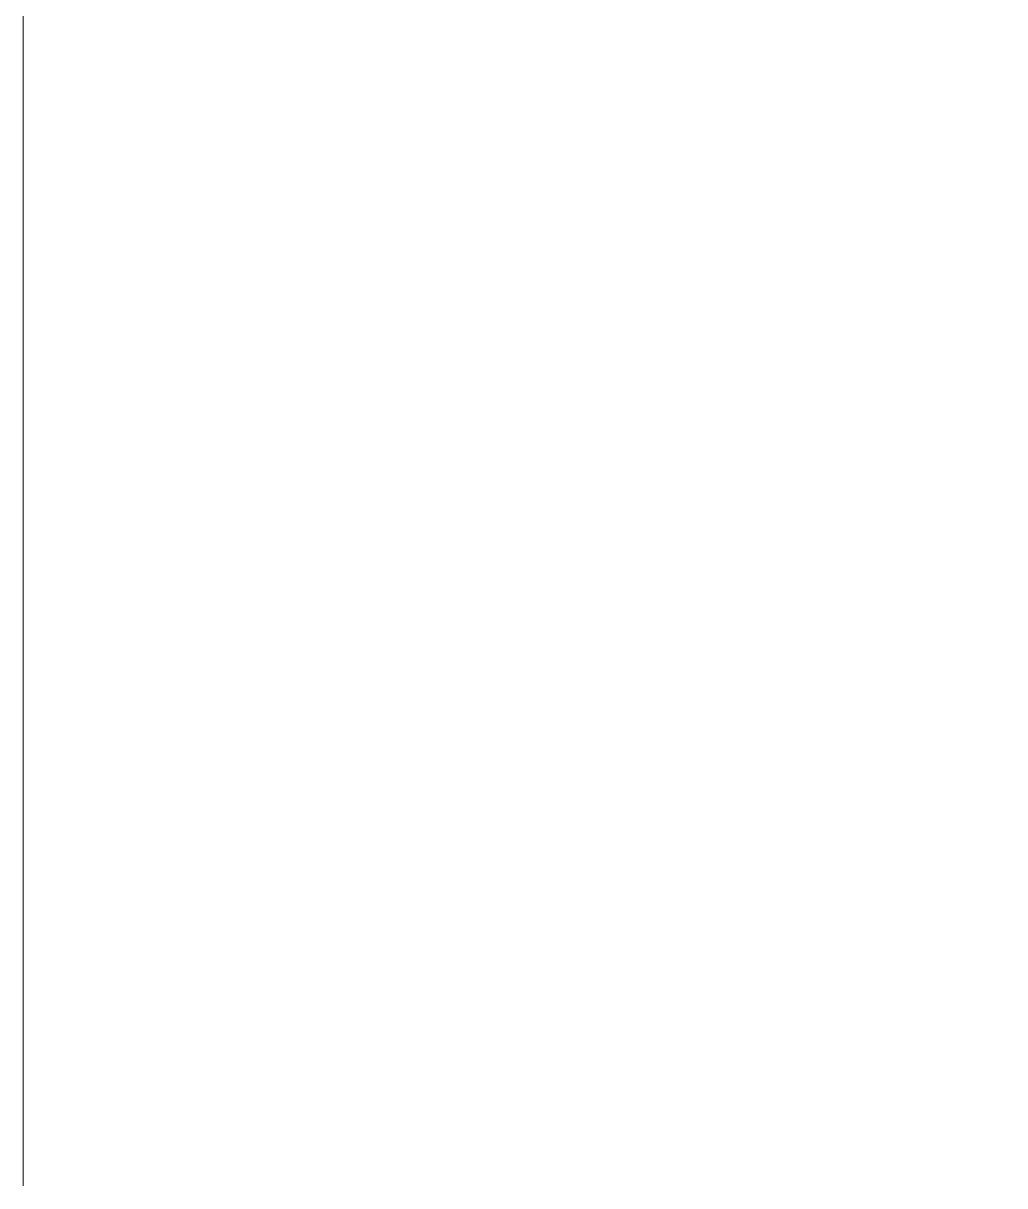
# Model space of a CAD drawing. Header units: millimetres. Extents: x -23600 to 58751, y -29611 to 36794.
# Drawn here: x 8890.8 to 8980.2, y -17277.2 to -17171.3 of the extents above; entities that cross this region are included whole.
import ezdxf

# ---------------------------------------------------------------- set-up
doc = ezdxf.new("R2010")
doc.units = ezdxf.units.MM
doc.layers.add('A-WALL', color=113, linetype='Continuous', lineweight=9)
doc.layers.add('A-WALL-PATT', color=111, linetype='Continuous', lineweight=25)
pattern_1 = [(0, (0, 0), (812.8, 203.2), [33.528, -576.072, 33.528, -576.072, -3251.2]), (0, (0, 0), (812.8, 203.2), [-1219.2, 33.528, -1185.672, 33.528, -576.072, -1422.4]), (0, (0, 0), (812.8, 203.2), [-3048, 33.528, -372.872, 33.528, -982.472]), (120, (304.8, 101.6), (-582.3764, 602.3054), [33.528, -576.072, 33.528, -576.072, -3251.2]), (120, (304.8, 101.6), (-582.3764, 602.3054), [-1219.2, 33.528, -1185.672, 33.528, -576.072, -1422.4]), (120, (304.8, 101.6), (-582.3764, 602.3054), [-3048, 33.528, -372.872, 33.528, -982.472]), (240, (406.4, 508), (-230.4236, -805.5054), [33.528, -576.072, 33.528, -576.072, -3251.2]), (240, (406.4, 508), (-230.4236, -805.5054), [-1219.2, 33.528, -1185.672, 33.528, -576.072, -1422.4]), (240, (406.4, 508), (-230.4236, -805.5054), [-3048, 33.528, -372.872, 33.528, -982.472])]

msp = doc.modelspace()

# ---------------------------------------------------------------- hatches: boundary and pattern name
at = {"layer": 'A-WALL-PATT', "lineweight": 9}
h = msp.add_hatch(dxfattribs=at)
h.set_pattern_fill('FP_2', color=256, style=0, pattern_type=2)
h.set_pattern_definition(pattern_1)
h.paths.add_polyline_path([(8875.25, -17246.16), (8890.75, -17246.16), (8890.75, -14931.16), (8875.25, -14931.16), (8875.25, -16281.74)], flags=0)
h = msp.add_hatch(dxfattribs=at)
h.set_pattern_fill('FP_2', color=256, style=0, pattern_type=2)
h.set_pattern_definition(pattern_1)
h.paths.add_polyline_path([(11631.8, -17261.66), (11631.8, -17246.16), (11000.55, -17246.16), (11000.55, -17261.66), (11077.28, -17261.66)], flags=0)
h.paths.add_polyline_path([(12577.55, -17261.66), (12577.55, -17246.16), (12546.8, -17246.16), (12546.8, -17261.66)], flags=0)
h.paths.add_polyline_path([(10893.05, -17261.66), (10893.05, -17246.16), (8998.25, -17246.16), (8998.25, -17261.66), (10353.14, -17261.66)], flags=0)
h.paths.add_polyline_path([(7369.2, -17261.66), (7369.2, -17246.16), (7313.75, -17246.16), (7313.75, -17261.66)], flags=0)
h.paths.add_polyline_path([(6732.41, -17261.66), (7175.25, -17261.66), (7175.25, -17246.16), (3923.45, -17246.16), (3923.45, -17261.66)], flags=0)
h.paths.add_polyline_path([(8284.2, -17261.66), (8890.75, -17261.66), (8890.75, -17246.16), (8284.2, -17246.16)], flags=0)
h = msp.add_hatch(dxfattribs=at)
h.set_pattern_fill('FP_2', color=256, style=0, pattern_type=2)
h.set_pattern_definition(pattern_1)
h.paths.add_polyline_path([(10985.05, -17277.16), (11631.8, -17277.16), (11631.8, -17261.66), (10985.05, -17261.66)], flags=0)
h.paths.add_polyline_path([(12577.55, -17277.16), (12577.55, -17261.66), (12546.8, -17261.66), (12546.8, -17277.16)], flags=0)
h.paths.add_polyline_path([(10353.14, -17277.16), (10893.05, -17277.16), (10893.05, -17261.66), (8982.75, -17261.66), (8982.75, -17277.16), (9628.99, -17277.16)], flags=0)
h.paths.add_polyline_path([(8890.75, -17277.16), (8890.75, -17261.66), (8284.2, -17261.66), (8284.2, -17277.16)], flags=0)
h.paths.add_polyline_path([(7298.25, -17277.16), (7369.2, -17277.16), (7369.2, -17261.66), (7298.25, -17261.66)], flags=0)
h.paths.add_polyline_path([(6732.41, -17277.16), (7175.25, -17277.16), (7175.25, -17261.66), (3907.95, -17261.66), (3907.95, -17277.16), (3923.45, -17277.16)], flags=0)

# ---------------------------------------------------------------- linework, layer by layer
at = {"layer": 'A-WALL'}
msp.add_line((8890.75, -14946.66), (8890.75, -17277.16), dxfattribs=at)

doc.saveas('drawing.dxf')
